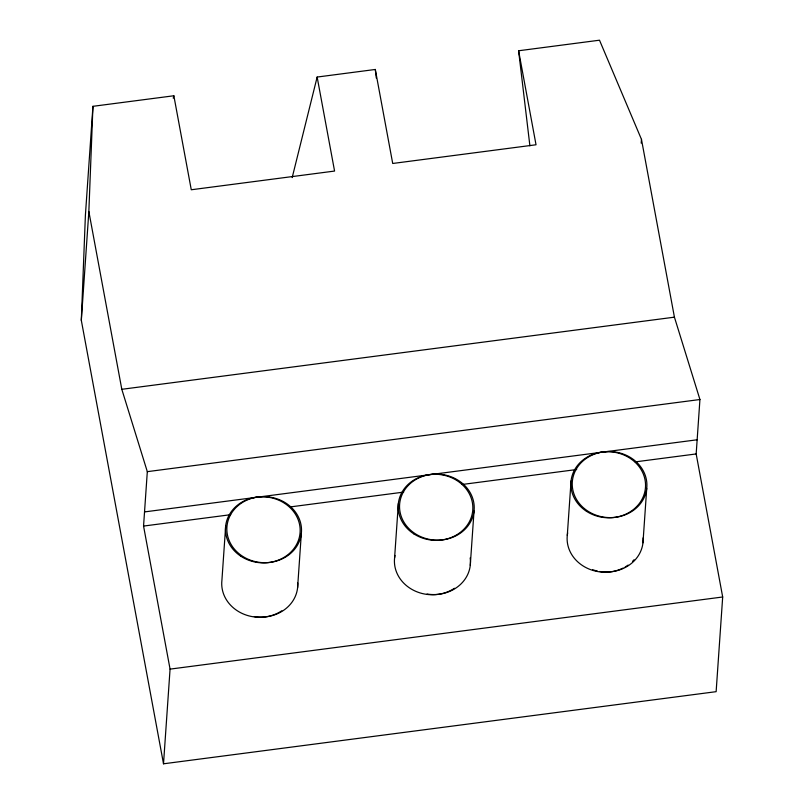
<?xml version="1.0" encoding="UTF-8"?>
<svg xmlns="http://www.w3.org/2000/svg" width="804" height="804" viewBox="0 0 804 804"><rect width="100%" height="100%" fill="white"/><g stroke="black" fill="none" stroke-linecap="round" stroke-linejoin="round"><path stroke-width="1.21" d="M81.315 320.334L85.405 215.15L92.942 106.319L173.845 95.766L191.272 189.764L334.575 171.061L317.148 77.053L375.297 69.466L392.714 163.473L536.027 144.77L518.6 50.763L599.503 40.2L641.471 139.373L674.425 317.168L699.932 399.518L696.174 453.938L722.685 596.99L716.133 691.671L163.513 763.8L81.315 320.334L88.852 211.512L92.942 106.319M163.513 763.8L170.066 669.119L143.554 526.067L147.313 471.657L121.806 389.307L88.852 211.512M225.673 526.017L221.904 580.428A37.356 33.024 4 0 0 240.909 612.849A37.356 33.024 4 0 0 281.772 610.809M297.58 587.885L301.339 533.474A37.356 33.024 4 0 0 248.798 499.314A37.356 33.024 4 0 0 242.426 556.177A37.356 33.024 4 0 0 301.339 533.474M394.593 557.886L398.362 503.475M470.27 565.343L474.038 510.932A37.356 33.024 4 0 0 421.497 476.772A37.356 33.024 4 0 0 415.115 533.635A37.356 33.024 4 0 0 474.038 510.932M567.292 535.343L571.061 480.933M641.21 143.132L641.471 139.373M642.969 542.8L646.728 488.39A37.356 33.024 4 0 0 594.186 454.23A37.356 33.024 4 0 0 587.814 511.093A37.356 33.024 4 0 0 646.728 488.39M173.242 98.188L173.845 95.766M292.184 177.614L317.148 77.053M121.806 389.307L674.425 317.168M147.313 471.657L699.932 399.518M144.529 511.917L697.148 439.788M143.554 526.067L230.678 514.691M290.415 506.902L403.678 492.108M462.179 484.48L576.679 469.526M635.18 461.898L696.174 453.938M170.066 669.119L722.685 596.99M518.6 50.763L529.896 145.846M375.297 69.466L376.322 78.109M634.054 559.735A37.356 33.024 4 0 1 632.507 561.383M628.115 565.081A37.356 33.024 4 0 1 625.17 566.961M623.09 568.076A37.356 33.024 4 0 1 583.041 565.915A37.356 33.024 4 0 1 567.664 532.911M643.099 537.866A37.356 33.024 4 0 1 599.714 571.493M597.312 571.031A37.356 33.024 4 0 1 592.638 569.704M297.711 582.95A37.356 33.024 4 0 1 254.325 616.578M470.159 557.936A37.356 33.024 4 0 1 427.024 594.035M454.471 588.267A37.356 33.024 4 0 1 412.392 589.674A37.356 33.024 4 0 1 394.975 555.453M586.448 511.274A37.356 33.024 4 0 0 645.371 488.571A37.356 33.024 4 0 0 592.819 454.411A37.356 33.024 4 0 0 586.448 511.274M241.059 556.358A37.356 33.024 4 0 0 299.982 533.655A37.356 33.024 4 0 0 247.431 499.495A37.356 33.024 4 0 0 241.059 556.358M413.748 533.816A37.356 33.024 4 0 0 472.672 511.113A37.356 33.024 4 0 0 420.13 476.953A37.356 33.024 4 0 0 413.748 533.816"/></g></svg>
